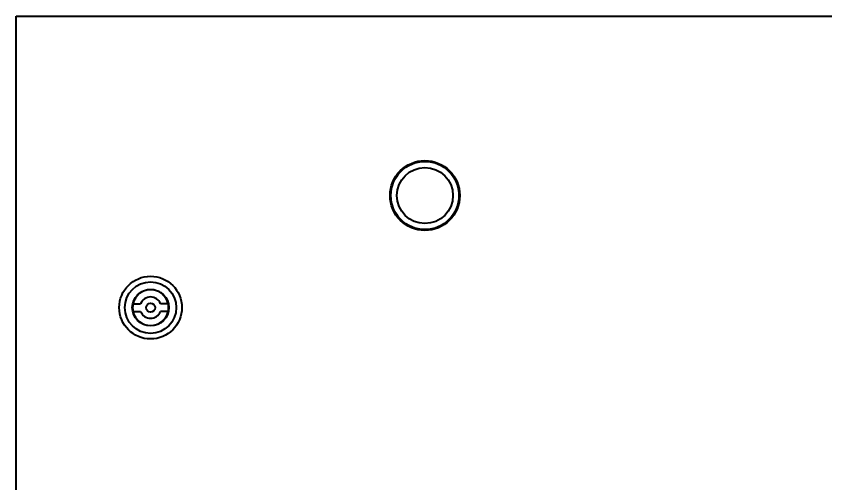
# Model space of a CAD drawing. Header units: millimetres. Extents: x 0 to 5945, y 0 to 4205.
# Drawn here: x 4391.7 to 4753.2, y 1734.4 to 1943 of the extents above; entities that cross this region are included whole.
import ezdxf

# ---------------------------------------------------------------- set-up
doc = ezdxf.new("R2010")
doc.units = ezdxf.units.MM
doc.header["$LTSCALE"] = 5
doc.layers.add('가시적인 것(ISO)', color=3, linetype='Continuous', lineweight=40)

msp = doc.modelspace()

# ---------------------------------------------------------------- linework, layer by layer
at = {"layer": '가시적인 것(ISO)'}
for p, q in [((4391.6704, 1262.9862), (4391.6704, 1942.9862)), ((4391.6704, 1942.9862), (4756.6704, 1942.9862)), ((4443.8531, 1814.6862), (4447.235, 1814.6862)), ((4443.8531, 1811.2862), (4447.235, 1811.2862)), ((4459.4877, 1814.6862), (4456.1058, 1814.6862)), ((4459.4877, 1811.2862), (4456.1058, 1811.2862))]:
    msp.add_line(p, q, dxfattribs=at)
for centre, radius in [((4574.1704, 1862.9862), 15.5803), ((4574.1704, 1862.9862), 15.2), ((4574.1704, 1862.9862), 12.5), ((4451.6704, 1812.9862), 14), ((4451.6704, 1812.9862), 11.5), ((4451.6704, 1812.9862), 8.15), ((4451.6704, 1812.9862), 2)]:
    msp.add_circle(centre, radius, dxfattribs=at)
for radius, start, end in [(8, 12.268899, 167.731101), (4.75, 20.970961, 159.029039), (8, 167.731101, 192.268899), (8, 192.268899, 347.731101), (4.75, 200.970961, 339.029039), (8, 347.731101, 12.268899)]:
    msp.add_arc((4451.6704, 1812.9862), radius, start, end, dxfattribs=at)

doc.saveas('drawing.dxf')
